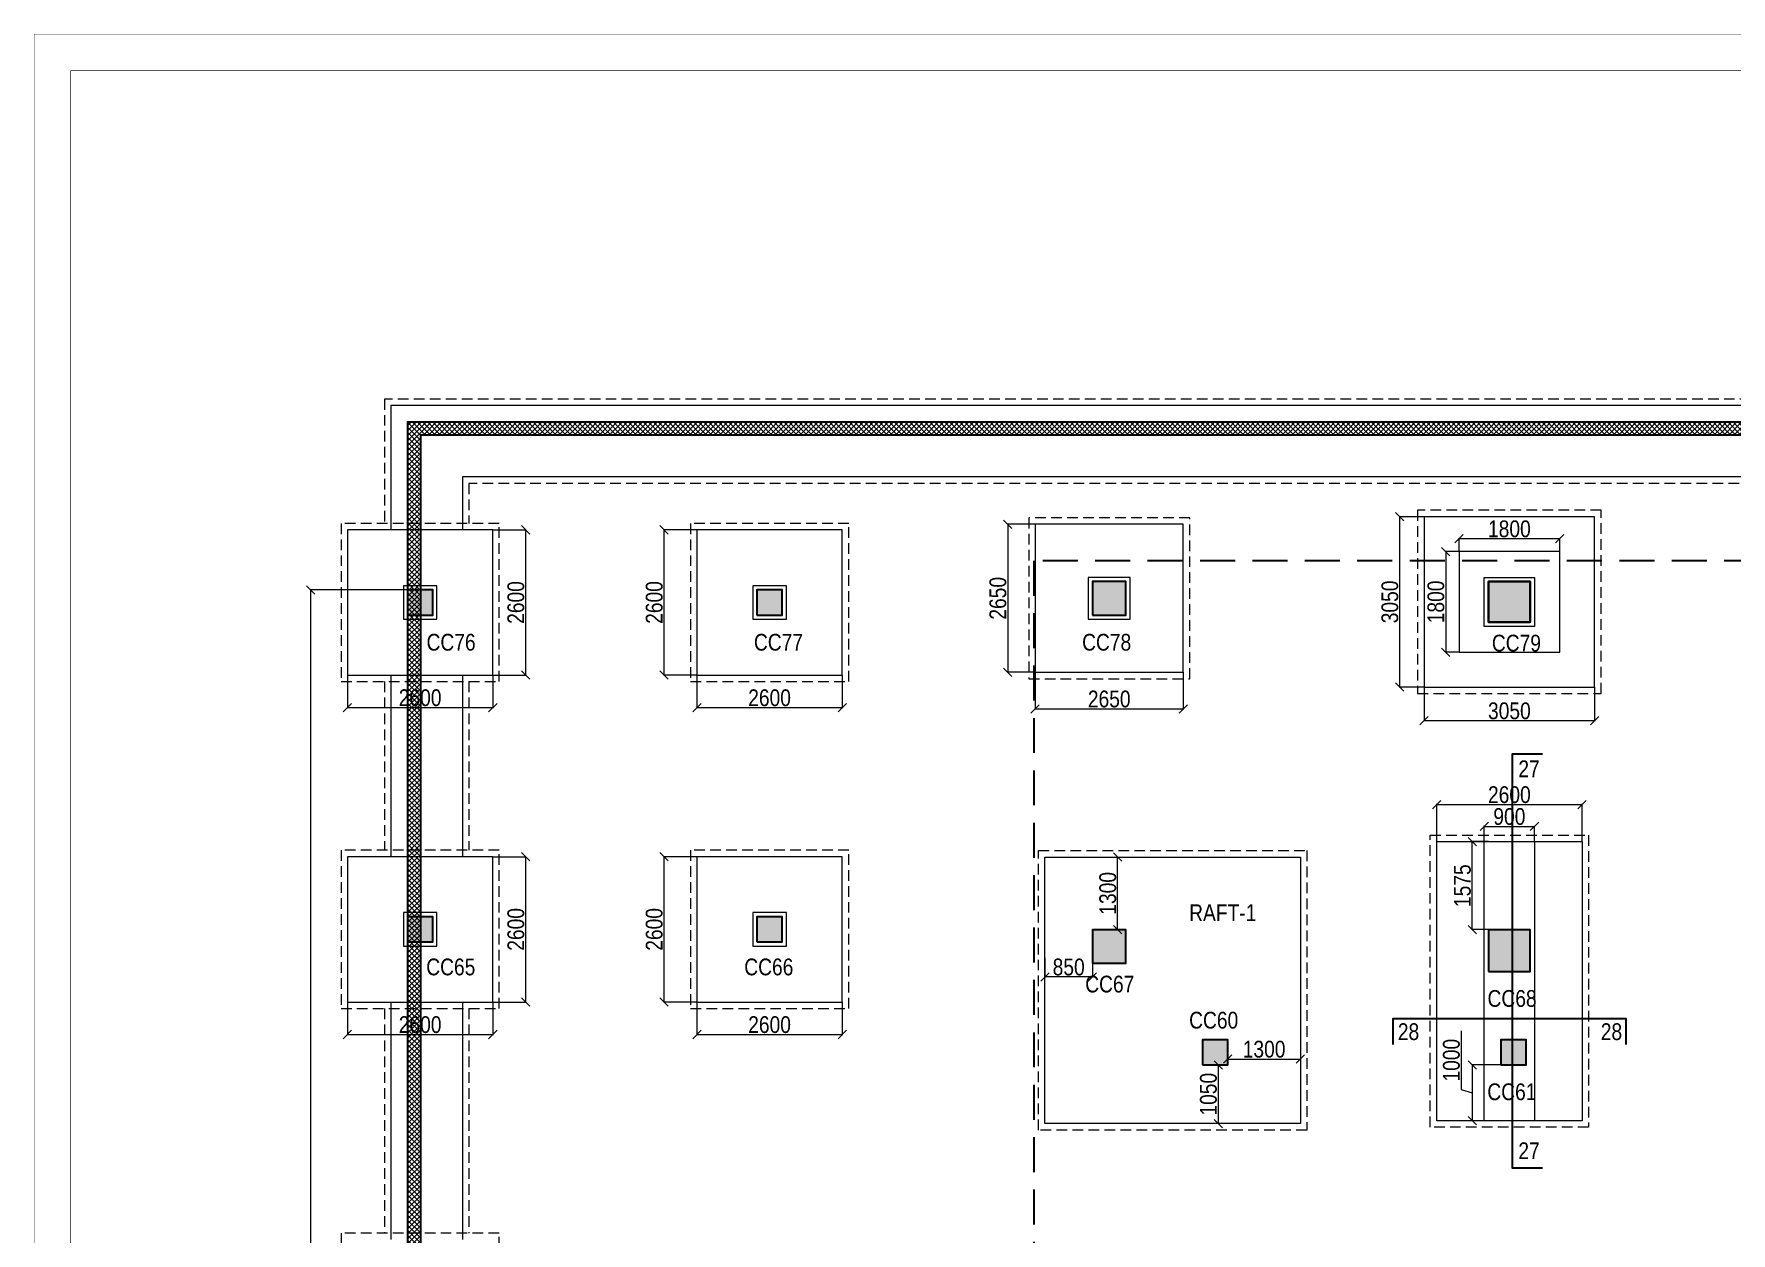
# Model space of a CAD drawing. Header units: millimetres. Extents: x 1112055 to 3390982, y -148532 to 766891.
# Drawn here: x 1978202 to 2008556, y 709328 to 730786 of the extents above; entities that cross this region are included whole.
import ezdxf

# ---------------------------------------------------------------- set-up
doc = ezdxf.new("R2010")
doc.units = ezdxf.units.MM
doc.header["$PDMODE"] = 35
doc.header["$PDSIZE"] = -25
doc.linetypes.add('DASHED2', pattern=[0.375, 0.25, -0.125])
doc.linetypes.add('Hidden', pattern=[9.525, 6.35, -3.175])
for name, color, linetype, lineweight in [('B COL. NO.', 3, 'Continuous', 20), ('B FINAL COLUMN', 1, 'Continuous', 30), ('B FOOTING', 49, 'Continuous', 20), ('B FOOTING DIM', 234, 'Continuous', 9), ('B HATCH', 250, 'Continuous', 0), ('B P.C.C', 251, 'Continuous', 0), ('B TITLE BLOCK', 250, 'Continuous', 0)]:
    doc.layers.add(name, color=color, linetype=linetype, lineweight=lineweight)
doc.layers.add('B Pedestal', color=7, linetype='Continuous', lineweight=9, true_color=0x5c8948)
doc.layers.add('B-COL HT', color=7, linetype='Continuous', lineweight=0, true_color=0x4e4f45)
doc.styles.add('SWINC', font='swissc.ttf')
doc.dimstyles.new('BHOOMI', dxfattribs={"dimtxt": 230, "dimasz": 150, "dimexe": 10, "dimexo": 0, "dimgap": 25, "dimtad": 1, "dimdec": 0, "dimzin": 0, "dimdsep": 46, "dimtxsty": 'SWINC', "dimblk": 'OBLIQUE', "dimcen": 0.09, "dimclrd": 250, "dimclre": 250, "dimclrt": 256, "dimaunit": 1, "dimadec": 3, "dimazin": 0, "dimtfac": 1, "dimtdec": 0, "dimtofl": 0, "dimtmove": 1, "dimatfit": 3, "dimfxl": 100, "dimtolj": 1, "dimtzin": 0, "dimlwd": 9, "dimlwe": 5, "dimarcsym": 0})

# ---------------------------------------------------------------- blocks, each defined once
blk = doc.blocks.new('_Oblique')
at = {"color": 0, "linetype": 'ByBlock', "lineweight": -2}
blk.add_line((-0.5, -0.5), (0.5, 0.5), dxfattribs=at)
blk = doc.blocks.new('*D3005')
at = {"layer": 'B FOOTING DIM', "color": 250, "lineweight": 5, "ltscale": 0.5, "transparency": 16777216}
for p, q in [((1996109, 722012), (1995609, 722012)), ((1995619, 722012), (1995619, 719362)), ((1996109, 719362), (1995609, 719362))]:
    blk.add_line(p, q, dxfattribs=at)
at = {"layer": 'Defpoints', "color": 0, "transparency": 16777216}
for p in [(1996109, 722012), (1995619, 719362), (1996109, 719362)]:
    blk.add_point(p, dxfattribs=at)
at = {"layer": 'B FOOTING DIM', "color": 250, "lineweight": 5, "transparency": 16777216, "xscale": 150, "yscale": 150, "zscale": 150}
for p, rotation in [((1995619, 722012), 90), ((1995619, 719362), 270)]:
    blk.add_blockref('_Oblique', p, dxfattribs=dict(at, rotation=rotation))
at = {"layer": 'B FOOTING DIM', "transparency": 16777216, "insert": (1995444, 720687), "char_height": 300, "attachment_point": 5, "rotation": 90, "style": 'SWINC'}
blk.add_mtext('\\A1;2650', dxfattribs=at)
blk = doc.blocks.new('*D3006')
at = {"layer": 'B FOOTING DIM', "color": 250, "lineweight": 5, "ltscale": 0.5, "transparency": 16777216}
for p, q in [((1996109, 719362), (1996109, 718698)), ((1998759, 719362), (1998759, 718698)), ((1996109, 718708), (1998759, 718708))]:
    blk.add_line(p, q, dxfattribs=at)
at = {"layer": 'Defpoints', "color": 0, "transparency": 16777216}
for p in [(1996109, 719362), (1998759, 719362), (1998759, 718708)]:
    blk.add_point(p, dxfattribs=at)
at = {"layer": 'B FOOTING DIM', "color": 250, "lineweight": 5, "transparency": 16777216, "xscale": 150, "yscale": 150, "zscale": 150, "rotation": 180}
blk.add_blockref('_Oblique', (1996109, 718708), dxfattribs=at)
at = {"layer": 'B FOOTING DIM', "color": 250, "lineweight": 5, "transparency": 16777216, "xscale": 150, "yscale": 150, "zscale": 150}
blk.add_blockref('_Oblique', (1998759, 718708), dxfattribs=at)
at = {"layer": 'B FOOTING DIM', "transparency": 16777216, "insert": (1997434, 718883), "char_height": 300, "attachment_point": 5, "style": 'SWINC'}
blk.add_mtext('\\A1;2650', dxfattribs=at)
blk = doc.blocks.new('*D3037')
at = {"layer": 'B FOOTING DIM', "color": 250, "lineweight": 5, "ltscale": 0.5, "transparency": 16777216}
for p, q in [((2003066, 722147), (2002620, 722147)), ((2002630, 719097), (2002630, 722147)), ((2003066, 719097), (2002620, 719097))]:
    blk.add_line(p, q, dxfattribs=at)
at = {"layer": 'Defpoints', "color": 0, "transparency": 16777216}
for p in [(2002630, 722147), (2003066, 722147), (2003066, 719097)]:
    blk.add_point(p, dxfattribs=at)
at = {"layer": 'B FOOTING DIM', "color": 250, "lineweight": 5, "transparency": 16777216, "xscale": 150, "yscale": 150, "zscale": 150}
for p, rotation in [((2002630, 722147), 90), ((2002630, 719097), 270)]:
    blk.add_blockref('_Oblique', p, dxfattribs=dict(at, rotation=rotation))
at = {"layer": 'B FOOTING DIM', "transparency": 16777216, "insert": (2002455, 720622), "char_height": 300, "attachment_point": 5, "rotation": 90, "style": 'SWINC'}
blk.add_mtext('\\A1;3050', dxfattribs=at)
blk = doc.blocks.new('*D3038')
at = {"layer": 'B FOOTING DIM', "color": 250, "lineweight": 5, "ltscale": 0.5, "transparency": 16777216}
for p, q in [((2003066, 719097), (2003066, 718486)), ((2006116, 719097), (2006116, 718486)), ((2006116, 718496), (2003066, 718496))]:
    blk.add_line(p, q, dxfattribs=at)
at = {"layer": 'Defpoints', "color": 0, "transparency": 16777216}
for p in [(2003066, 719097), (2006116, 719097), (2003066, 718496)]:
    blk.add_point(p, dxfattribs=at)
at = {"layer": 'B FOOTING DIM', "color": 250, "lineweight": 5, "transparency": 16777216, "xscale": 150, "yscale": 150, "zscale": 150, "rotation": 180}
blk.add_blockref('_Oblique', (2003066, 718496), dxfattribs=at)
at = {"layer": 'B FOOTING DIM', "color": 250, "lineweight": 5, "transparency": 16777216, "xscale": 150, "yscale": 150, "zscale": 150}
blk.add_blockref('_Oblique', (2006116, 718496), dxfattribs=at)
at = {"layer": 'B FOOTING DIM', "transparency": 16777216, "insert": (2004591, 718671), "char_height": 300, "attachment_point": 5, "style": 'SWINC'}
blk.add_mtext('\\A1;3050', dxfattribs=at)
blk = doc.blocks.new('*D3039')
at = {"layer": 'B FOOTING DIM', "color": 250, "lineweight": 5, "ltscale": 0.5, "transparency": 16777216}
for p, q in [((2003691, 721522), (2003691, 721763)), ((2005491, 721753), (2003691, 721753)), ((2005491, 721522), (2005491, 721763))]:
    blk.add_line(p, q, dxfattribs=at)
at = {"layer": 'Defpoints', "color": 0, "transparency": 16777216}
for p in [(2003691, 721753), (2003691, 721522), (2005491, 721522)]:
    blk.add_point(p, dxfattribs=at)
at = {"layer": 'B FOOTING DIM', "color": 250, "lineweight": 5, "transparency": 16777216, "xscale": 150, "yscale": 150, "zscale": 150, "rotation": 180}
blk.add_blockref('_Oblique', (2003691, 721753), dxfattribs=at)
at = {"layer": 'B FOOTING DIM', "color": 250, "lineweight": 5, "transparency": 16777216, "xscale": 150, "yscale": 150, "zscale": 150}
blk.add_blockref('_Oblique', (2005491, 721753), dxfattribs=at)
at = {"layer": 'B FOOTING DIM', "transparency": 16777216, "insert": (2004591, 721928), "char_height": 300, "attachment_point": 5, "style": 'SWINC'}
blk.add_mtext('\\A1;1800', dxfattribs=at)
blk = doc.blocks.new('*D3040')
at = {"layer": 'B FOOTING DIM', "color": 250, "lineweight": 5, "ltscale": 0.5, "transparency": 16777216}
for p, q in [((2003691, 721522), (2003443, 721522)), ((2003453, 721522), (2003453, 719722)), ((2003691, 719722), (2003443, 719722))]:
    blk.add_line(p, q, dxfattribs=at)
at = {"layer": 'Defpoints', "color": 0, "transparency": 16777216}
for p in [(2003691, 721522), (2003453, 719722), (2003691, 719722)]:
    blk.add_point(p, dxfattribs=at)
at = {"layer": 'B FOOTING DIM', "color": 250, "lineweight": 5, "transparency": 16777216, "xscale": 150, "yscale": 150, "zscale": 150}
for p, rotation in [((2003453, 721522), 90), ((2003453, 719722), 270)]:
    blk.add_blockref('_Oblique', p, dxfattribs=dict(at, rotation=rotation))
at = {"layer": 'B FOOTING DIM', "transparency": 16777216, "insert": (2003278, 720622), "char_height": 300, "attachment_point": 5, "rotation": 90, "style": 'SWINC'}
blk.add_mtext('\\A1;1800', dxfattribs=at)
blk = doc.blocks.new('*D3065')
at = {"layer": 'B FOOTING DIM', "color": 250, "lineweight": 5, "ltscale": 0.5, "transparency": 16777216}
for p, q in [((2004216, 716332), (2003917, 716332)), ((2003927, 714757), (2003927, 716332)), ((2004216, 714757), (2003917, 714757))]:
    blk.add_line(p, q, dxfattribs=at)
at = {"layer": 'Defpoints', "color": 0, "transparency": 16777216}
for p in [(2003927, 716332), (2004216, 716332), (2004216, 714757)]:
    blk.add_point(p, dxfattribs=at)
at = {"layer": 'B FOOTING DIM', "color": 250, "lineweight": 5, "transparency": 16777216, "xscale": 150, "yscale": 150, "zscale": 150}
for p, rotation in [((2003927, 716332), 90), ((2003927, 714757), 270)]:
    blk.add_blockref('_Oblique', p, dxfattribs=dict(at, rotation=rotation))
at = {"layer": 'B FOOTING DIM', "transparency": 16777216, "insert": (2003752, 715544), "char_height": 300, "attachment_point": 5, "rotation": 90, "style": 'SWINC'}
blk.add_mtext('\\A1;1575', dxfattribs=at)
blk = doc.blocks.new('*D3066')
at = {"layer": 'B FOOTING DIM', "color": 250, "lineweight": 5, "ltscale": 0.5, "transparency": 16777216}
for p, q in [((2003730, 712946), (2003730, 711896)), ((2004441, 712337), (2003917, 712337)), ((2003927, 712337), (2003927, 711337)), ((2003730, 711896), (2003927, 711837)), ((2004441, 711337), (2003917, 711337))]:
    blk.add_line(p, q, dxfattribs=at)
at = {"layer": 'Defpoints', "color": 0, "transparency": 16777216}
for p in [(2004441, 712337), (2003927, 711337), (2004441, 711337)]:
    blk.add_point(p, dxfattribs=at)
at = {"layer": 'B FOOTING DIM', "color": 250, "lineweight": 5, "transparency": 16777216, "xscale": 150, "yscale": 150, "zscale": 150}
for p, rotation in [((2003927, 712337), 90), ((2003927, 711337), 270)]:
    blk.add_blockref('_Oblique', p, dxfattribs=dict(at, rotation=rotation))
at = {"layer": 'B FOOTING DIM', "transparency": 16777216, "insert": (2003555, 712421), "char_height": 300, "attachment_point": 5, "rotation": 90, "style": 'SWINC'}
blk.add_mtext('\\A1;1000', dxfattribs=at)
blk = doc.blocks.new('*D3067')
at = {"layer": 'B FOOTING DIM', "color": 250, "lineweight": 5, "ltscale": 0.5, "transparency": 16777216}
for p, q in [((2004141, 716332), (2004141, 716615)), ((2004141, 716605), (2005041, 716605)), ((2005041, 716332), (2005041, 716615))]:
    blk.add_line(p, q, dxfattribs=at)
at = {"layer": 'Defpoints', "color": 0, "transparency": 16777216}
for p in [(2005041, 716605), (2004141, 716332), (2005041, 716332)]:
    blk.add_point(p, dxfattribs=at)
at = {"layer": 'B FOOTING DIM', "color": 250, "lineweight": 5, "transparency": 16777216, "xscale": 150, "yscale": 150, "zscale": 150, "rotation": 180}
blk.add_blockref('_Oblique', (2004141, 716605), dxfattribs=at)
at = {"layer": 'B FOOTING DIM', "color": 250, "lineweight": 5, "transparency": 16777216, "xscale": 150, "yscale": 150, "zscale": 150}
blk.add_blockref('_Oblique', (2005041, 716605), dxfattribs=at)
at = {"layer": 'B FOOTING DIM', "transparency": 16777216, "insert": (2004591, 716780), "char_height": 300, "attachment_point": 5, "style": 'SWINC'}
blk.add_mtext('\\A1;900', dxfattribs=at)
blk = doc.blocks.new('*D3068')
at = {"layer": 'B FOOTING DIM', "color": 250, "lineweight": 5, "ltscale": 0.5, "transparency": 16777216}
for p, q in [((2003291, 716332), (2003291, 717006)), ((2003291, 716996), (2005891, 716996)), ((2005891, 716332), (2005891, 717006))]:
    blk.add_line(p, q, dxfattribs=at)
at = {"layer": 'Defpoints', "color": 0, "transparency": 16777216}
for p in [(2005891, 716996), (2003291, 716332), (2005891, 716332)]:
    blk.add_point(p, dxfattribs=at)
at = {"layer": 'B FOOTING DIM', "color": 250, "lineweight": 5, "transparency": 16777216, "xscale": 150, "yscale": 150, "zscale": 150, "rotation": 180}
blk.add_blockref('_Oblique', (2003291, 716996), dxfattribs=at)
at = {"layer": 'B FOOTING DIM', "color": 250, "lineweight": 5, "transparency": 16777216, "xscale": 150, "yscale": 150, "zscale": 150}
blk.add_blockref('_Oblique', (2005891, 716996), dxfattribs=at)
at = {"layer": 'B FOOTING DIM', "transparency": 16777216, "insert": (2004591, 717171), "char_height": 300, "attachment_point": 5, "style": 'SWINC'}
blk.add_mtext('\\A1;2600', dxfattribs=at)
blk = doc.blocks.new('*D2553')
at = {"layer": 'B FOOTING DIM', "color": 250, "lineweight": 5, "ltscale": 0.5, "transparency": 16777216}
for p, q in [((1999554, 712582), (1999554, 712432)), ((1999554, 712442), (2000854, 712442)), ((2000854, 712565), (2000854, 712432))]:
    blk.add_line(p, q, dxfattribs=at)
at = {"layer": 'Defpoints', "color": 0, "transparency": 16777216}
for p in [(1999554, 712582), (2000854, 712565), (2000854, 712442)]:
    blk.add_point(p, dxfattribs=at)
at = {"layer": 'B FOOTING DIM', "color": 250, "lineweight": 5, "transparency": 16777216, "xscale": 150, "yscale": 150, "zscale": 150, "rotation": 180}
blk.add_blockref('_Oblique', (1999554, 712442), dxfattribs=at)
at = {"layer": 'B FOOTING DIM', "color": 250, "lineweight": 5, "transparency": 16777216, "xscale": 150, "yscale": 150, "zscale": 150}
blk.add_blockref('_Oblique', (2000854, 712442), dxfattribs=at)
at = {"layer": 'B FOOTING DIM', "transparency": 16777216, "insert": (2000204, 712617), "char_height": 300, "attachment_point": 5, "style": 'SWINC'}
blk.add_mtext('\\A1;1300', dxfattribs=at)
blk = doc.blocks.new('*D2554')
at = {"layer": 'B FOOTING DIM', "color": 250, "lineweight": 5, "ltscale": 0.5, "transparency": 16777216}
for p, q in [((1996284, 714251), (1996284, 713902)), ((1997134, 714257), (1997134, 713902)), ((1997134, 713912), (1996284, 713912))]:
    blk.add_line(p, q, dxfattribs=at)
at = {"layer": 'Defpoints', "color": 0, "transparency": 16777216}
for p in [(1996284, 714251), (1997134, 714257), (1996284, 713912)]:
    blk.add_point(p, dxfattribs=at)
at = {"layer": 'B FOOTING DIM', "color": 250, "lineweight": 5, "transparency": 16777216, "xscale": 150, "yscale": 150, "zscale": 150, "rotation": 180}
blk.add_blockref('_Oblique', (1996284, 713912), dxfattribs=at)
at = {"layer": 'B FOOTING DIM', "color": 250, "lineweight": 5, "transparency": 16777216, "xscale": 150, "yscale": 150, "zscale": 150}
blk.add_blockref('_Oblique', (1997134, 713912), dxfattribs=at)
at = {"layer": 'B FOOTING DIM', "transparency": 16777216, "insert": (1996709, 714087), "char_height": 300, "attachment_point": 5, "style": 'SWINC'}
blk.add_mtext('\\A1;850', dxfattribs=at)
blk = doc.blocks.new('*D2555')
at = {"layer": 'B FOOTING DIM', "color": 250, "lineweight": 5, "ltscale": 0.5, "transparency": 16777216}
for p, q in [((1999554, 712337), (1999374, 712337)), ((1999384, 712337), (1999384, 711287)), ((1999554, 711287), (1999374, 711287))]:
    blk.add_line(p, q, dxfattribs=at)
at = {"layer": 'Defpoints', "color": 0, "transparency": 16777216}
for p in [(1999554, 712337), (1999384, 711287), (1999554, 711287)]:
    blk.add_point(p, dxfattribs=at)
at = {"layer": 'B FOOTING DIM', "color": 250, "lineweight": 5, "transparency": 16777216, "xscale": 150, "yscale": 150, "zscale": 150}
for p, rotation in [((1999384, 712337), 90), ((1999384, 711287), 270)]:
    blk.add_blockref('_Oblique', p, dxfattribs=dict(at, rotation=rotation))
at = {"layer": 'B FOOTING DIM', "transparency": 16777216, "insert": (1999209, 711812), "char_height": 300, "attachment_point": 5, "rotation": 90, "style": 'SWINC'}
blk.add_mtext('\\A1;1050', dxfattribs=at)
blk = doc.blocks.new('*D2556')
at = {"layer": 'B FOOTING DIM', "color": 250, "lineweight": 5, "ltscale": 0.5, "transparency": 16777216}
for p, q in [((1997434, 716057), (1997594, 716057)), ((1997584, 714757), (1997584, 716057)), ((1997434, 714757), (1997594, 714757))]:
    blk.add_line(p, q, dxfattribs=at)
at = {"layer": 'Defpoints', "color": 0, "transparency": 16777216}
for p in [(1997434, 716057), (1997584, 716057), (1997434, 714757)]:
    blk.add_point(p, dxfattribs=at)
at = {"layer": 'B FOOTING DIM', "color": 250, "lineweight": 5, "transparency": 16777216, "xscale": 150, "yscale": 150, "zscale": 150}
for p, rotation in [((1997584, 716057), 90), ((1997584, 714757), 270)]:
    blk.add_blockref('_Oblique', p, dxfattribs=dict(at, rotation=rotation))
at = {"layer": 'B FOOTING DIM', "transparency": 16777216, "insert": (1997409, 715407), "char_height": 300, "attachment_point": 5, "rotation": 90, "style": 'SWINC'}
blk.add_mtext('\\A1;1300', dxfattribs=at)
blk = doc.blocks.new('*D2596')
at = {"layer": 'B FOOTING DIM', "color": 250, "lineweight": 5, "ltscale": 0.5, "transparency": 16777216}
for p, q in [((1983809, 713462), (1983809, 712871)), ((1986409, 713462), (1986409, 712871)), ((1983809, 712881), (1986409, 712881))]:
    blk.add_line(p, q, dxfattribs=at)
at = {"layer": 'Defpoints', "color": 0, "transparency": 16777216}
for p in [(1983809, 713462), (1986409, 713462), (1986409, 712881)]:
    blk.add_point(p, dxfattribs=at)
at = {"layer": 'B FOOTING DIM', "color": 250, "lineweight": 5, "transparency": 16777216, "xscale": 150, "yscale": 150, "zscale": 150, "rotation": 180}
blk.add_blockref('_Oblique', (1983809, 712881), dxfattribs=at)
at = {"layer": 'B FOOTING DIM', "color": 250, "lineweight": 5, "transparency": 16777216, "xscale": 150, "yscale": 150, "zscale": 150}
blk.add_blockref('_Oblique', (1986409, 712881), dxfattribs=at)
at = {"layer": 'B FOOTING DIM', "transparency": 16777216, "insert": (1985109, 713056), "char_height": 300, "attachment_point": 5, "style": 'SWINC'}
blk.add_mtext('\\A1;2600', dxfattribs=at)
blk = doc.blocks.new('*D2597')
at = {"layer": 'B FOOTING DIM', "color": 250, "lineweight": 5, "ltscale": 0.5, "transparency": 16777216}
for p, q in [((1986409, 716062), (1987007, 716062)), ((1986997, 713462), (1986997, 716062)), ((1986409, 713462), (1987007, 713462))]:
    blk.add_line(p, q, dxfattribs=at)
at = {"layer": 'Defpoints', "color": 0, "transparency": 16777216}
for p in [(1986409, 716062), (1986997, 716062), (1986409, 713462)]:
    blk.add_point(p, dxfattribs=at)
at = {"layer": 'B FOOTING DIM', "color": 250, "lineweight": 5, "transparency": 16777216, "xscale": 150, "yscale": 150, "zscale": 150}
for p, rotation in [((1986997, 716062), 90), ((1986997, 713462), 270)]:
    blk.add_blockref('_Oblique', p, dxfattribs=dict(at, rotation=rotation))
at = {"layer": 'B FOOTING DIM', "transparency": 16777216, "insert": (1986822, 714762), "char_height": 300, "attachment_point": 5, "rotation": 90, "style": 'SWINC'}
blk.add_mtext('\\A1;2600', dxfattribs=at)
blk = doc.blocks.new('*D2598')
at = {"layer": 'B FOOTING DIM', "color": 250, "lineweight": 5, "ltscale": 0.5, "transparency": 16777216}
for p, q in [((1990059, 713462), (1990059, 712871)), ((1992659, 713462), (1992659, 712871)), ((1990059, 712881), (1992659, 712881))]:
    blk.add_line(p, q, dxfattribs=at)
at = {"layer": 'Defpoints', "color": 0, "transparency": 16777216}
for p in [(1990059, 713462), (1992659, 713462), (1992659, 712881)]:
    blk.add_point(p, dxfattribs=at)
at = {"layer": 'B FOOTING DIM', "color": 250, "lineweight": 5, "transparency": 16777216, "xscale": 150, "yscale": 150, "zscale": 150, "rotation": 180}
blk.add_blockref('_Oblique', (1990059, 712881), dxfattribs=at)
at = {"layer": 'B FOOTING DIM', "color": 250, "lineweight": 5, "transparency": 16777216, "xscale": 150, "yscale": 150, "zscale": 150}
blk.add_blockref('_Oblique', (1992659, 712881), dxfattribs=at)
at = {"layer": 'B FOOTING DIM', "transparency": 16777216, "insert": (1991359, 713056), "char_height": 300, "attachment_point": 5, "style": 'SWINC'}
blk.add_mtext('\\A1;2600', dxfattribs=at)
blk = doc.blocks.new('*D2599')
at = {"layer": 'B FOOTING DIM', "color": 250, "lineweight": 5, "ltscale": 0.5, "transparency": 16777216}
for p, q in [((1990059, 716062), (1989462, 716062)), ((1989472, 713462), (1989472, 716062)), ((1990059, 713462), (1989462, 713462))]:
    blk.add_line(p, q, dxfattribs=at)
at = {"layer": 'Defpoints', "color": 0, "transparency": 16777216}
for p in [(1989472, 716062), (1990059, 716062), (1990059, 713462)]:
    blk.add_point(p, dxfattribs=at)
at = {"layer": 'B FOOTING DIM', "color": 250, "lineweight": 5, "transparency": 16777216, "xscale": 150, "yscale": 150, "zscale": 150}
for p, rotation in [((1989472, 716062), 90), ((1989472, 713462), 270)]:
    blk.add_blockref('_Oblique', p, dxfattribs=dict(at, rotation=rotation))
at = {"layer": 'B FOOTING DIM', "transparency": 16777216, "insert": (1989297, 714762), "char_height": 300, "attachment_point": 5, "rotation": 90, "style": 'SWINC'}
blk.add_mtext('\\A1;2600', dxfattribs=at)
blk = doc.blocks.new('*D2600')
at = {"layer": 'B FOOTING DIM', "color": 250, "lineweight": 5, "ltscale": 0.5, "transparency": 16777216}
for p, q in [((1983809, 719312), (1983809, 718721)), ((1986409, 719312), (1986409, 718721)), ((1983809, 718731), (1986409, 718731))]:
    blk.add_line(p, q, dxfattribs=at)
at = {"layer": 'Defpoints', "color": 0, "transparency": 16777216}
for p in [(1983809, 719312), (1986409, 719312), (1986409, 718731)]:
    blk.add_point(p, dxfattribs=at)
at = {"layer": 'B FOOTING DIM', "color": 250, "lineweight": 5, "transparency": 16777216, "xscale": 150, "yscale": 150, "zscale": 150, "rotation": 180}
blk.add_blockref('_Oblique', (1983809, 718731), dxfattribs=at)
at = {"layer": 'B FOOTING DIM', "color": 250, "lineweight": 5, "transparency": 16777216, "xscale": 150, "yscale": 150, "zscale": 150}
blk.add_blockref('_Oblique', (1986409, 718731), dxfattribs=at)
at = {"layer": 'B FOOTING DIM', "transparency": 16777216, "insert": (1985109, 718906), "char_height": 300, "attachment_point": 5, "style": 'SWINC'}
blk.add_mtext('\\A1;2600', dxfattribs=at)
blk = doc.blocks.new('*D2601')
at = {"layer": 'B FOOTING DIM', "color": 250, "lineweight": 5, "ltscale": 0.5, "transparency": 16777216}
for p, q in [((1986409, 721912), (1987007, 721912)), ((1986997, 719312), (1986997, 721912)), ((1986409, 719312), (1987007, 719312))]:
    blk.add_line(p, q, dxfattribs=at)
at = {"layer": 'Defpoints', "color": 0, "transparency": 16777216}
for p in [(1986409, 721912), (1986997, 721912), (1986409, 719312)]:
    blk.add_point(p, dxfattribs=at)
at = {"layer": 'B FOOTING DIM', "color": 250, "lineweight": 5, "transparency": 16777216, "xscale": 150, "yscale": 150, "zscale": 150}
for p, rotation in [((1986997, 721912), 90), ((1986997, 719312), 270)]:
    blk.add_blockref('_Oblique', p, dxfattribs=dict(at, rotation=rotation))
at = {"layer": 'B FOOTING DIM', "transparency": 16777216, "insert": (1986822, 720612), "char_height": 300, "attachment_point": 5, "rotation": 90, "style": 'SWINC'}
blk.add_mtext('\\A1;2600', dxfattribs=at)
blk = doc.blocks.new('*D2602')
at = {"layer": 'B FOOTING DIM', "color": 250, "lineweight": 5, "ltscale": 0.5, "transparency": 16777216}
for p, q in [((1990059, 719312), (1990059, 718720)), ((1992659, 719312), (1992659, 718720)), ((1990059, 718730), (1992659, 718730))]:
    blk.add_line(p, q, dxfattribs=at)
at = {"layer": 'Defpoints', "color": 0, "transparency": 16777216}
for p in [(1990059, 719312), (1992659, 719312), (1992659, 718730)]:
    blk.add_point(p, dxfattribs=at)
at = {"layer": 'B FOOTING DIM', "color": 250, "lineweight": 5, "transparency": 16777216, "xscale": 150, "yscale": 150, "zscale": 150, "rotation": 180}
blk.add_blockref('_Oblique', (1990059, 718730), dxfattribs=at)
at = {"layer": 'B FOOTING DIM', "color": 250, "lineweight": 5, "transparency": 16777216, "xscale": 150, "yscale": 150, "zscale": 150}
blk.add_blockref('_Oblique', (1992659, 718730), dxfattribs=at)
at = {"layer": 'B FOOTING DIM', "transparency": 16777216, "insert": (1991359, 718905), "char_height": 300, "attachment_point": 5, "style": 'SWINC'}
blk.add_mtext('\\A1;2600', dxfattribs=at)
blk = doc.blocks.new('*D2603')
at = {"layer": 'B FOOTING DIM', "color": 250, "lineweight": 5, "ltscale": 0.5, "transparency": 16777216}
for p, q in [((1990059, 721912), (1989462, 721912)), ((1989472, 719312), (1989472, 721912)), ((1990059, 719312), (1989462, 719312))]:
    blk.add_line(p, q, dxfattribs=at)
at = {"layer": 'Defpoints', "color": 0, "transparency": 16777216}
for p in [(1989472, 721912), (1990059, 721912), (1990059, 719312)]:
    blk.add_point(p, dxfattribs=at)
at = {"layer": 'B FOOTING DIM', "color": 250, "lineweight": 5, "transparency": 16777216, "xscale": 150, "yscale": 150, "zscale": 150}
for p, rotation in [((1989472, 721912), 90), ((1989472, 719312), 270)]:
    blk.add_blockref('_Oblique', p, dxfattribs=dict(at, rotation=rotation))
at = {"layer": 'B FOOTING DIM', "transparency": 16777216, "insert": (1989297, 720612), "char_height": 300, "attachment_point": 5, "rotation": 90, "style": 'SWINC'}
blk.add_mtext('\\A1;2600', dxfattribs=at)
blk = doc.blocks.new('*D2604')
at = {"layer": 'B FOOTING DIM', "color": 3, "lineweight": 5, "ltscale": 0.5, "transparency": 16777216}
for p, q in [((1984884, 720837), (1983141, 720837)), ((1983151, 720837), (1983151, 694993)), ((1984884, 694993), (1983141, 694993))]:
    blk.add_line(p, q, dxfattribs=at)
at = {"layer": 'Defpoints', "color": 0, "transparency": 16777216}
for p in [(1984884, 720837), (1983151, 694993), (1984884, 694993)]:
    blk.add_point(p, dxfattribs=at)
at = {"layer": 'B FOOTING DIM', "color": 3, "lineweight": 5, "transparency": 16777216, "xscale": 150, "yscale": 150, "zscale": 150}
for p, rotation in [((1983151, 720837), 90), ((1983151, 694993), 270)]:
    blk.add_blockref('_Oblique', p, dxfattribs=dict(at, rotation=rotation))
at = {"layer": 'B FOOTING DIM', "transparency": 16777216, "insert": (1982976, 707915), "char_height": 300, "attachment_point": 5, "rotation": 90, "style": 'SWINC'}
blk.add_mtext('\\A1;{\\C3;SECTION - PP}', dxfattribs=at)

msp = doc.modelspace()

# ---------------------------------------------------------------- hatches: boundary and pattern name
at = {"layer": 'B HATCH', "lineweight": 0}
h = msp.add_hatch(dxfattribs=at)
h.set_pattern_fill('ANSI37', color=250, scale=20, style=0)
h.set_pattern_definition([(45, (271573.584, 205286.05), (-44.9012806, 44.9012806), []), (135, (271573.584, 205286.05), (-44.9012806, -44.9012806), [])])
h.paths.add_polyline_path([(2048204.1, 723875.9), (2048204.1, 727418.8), (2041029.1, 727292.9), (2041029.1, 723876.1)], flags=16)
h.paths.add_polyline_path([(2022340.1, 724422.7), (2027289.1, 724422.7), (2027289.1, 727051.5), (2022340.1, 726964.7)], flags=16)
h.paths.add_polyline_path([(2029179.1, 727085), (2029629.1, 727092.9), (2029629.1, 723875.7), (2029179.1, 723875.7)], flags=16)
h.paths.add_polyline_path([(1985114.1, 723607.5), (1985114.1, 614861.9), (2035574.1, 614861.9), (2035574.1, 654741.9), (2048204.1, 654741.9), (2048204.1, 723645.9), (2029165.7, 723646.5), (2029165.7, 720986.9), (2028949.1, 720986.9), (2028949.1, 727080.9), (2027519.1, 727055.8), (2027519.1, 720986.9), (2027289.1, 720986.9), (2027289.1, 724192.7), (2017838.1, 724192.7), (2017838.1, 723607.5)], flags=16)
h.paths.add_polyline_path([(2040803.8, 727289), (2040803.8, 723876.1), (2033374.1, 723876.4), (2033374.1, 727158.6)], flags=16)
h.paths.add_polyline_path([(2029859.1, 723876.5), (2029859.1, 727096.9), (2033144.1, 727154.5), (2033144.1, 723876.4)], flags=16)
h.paths.add_polyline_path([(2017608.1, 723837.5), (1984884.1, 723837.5), (1984884.1, 614631.9), (2035804.1, 614631.9), (2035804.1, 654511.9), (2048434.1, 654511.9), (2048434.1, 727652.9), (2022110.1, 727190.9), (2022110.1, 724422.7), (2017608.1, 724422.7)])
at = {"layer": 'B-COL HT', "lineweight": 0}
h = msp.add_hatch(color=250, dxfattribs=at)
h.dxf.hatch_style = 1
h.paths.add_polyline_path([(1997134.1, 720386.9), (1997734.1, 720386.9), (1997734.1, 720986.9), (1997134.1, 720986.9)])
h = msp.add_hatch(color=250, dxfattribs=at)
h.dxf.hatch_style = 1
h.paths.add_polyline_path([(2004215.8, 720256.9), (2004965.8, 720256.9), (2004965.8, 720986.9), (2004215.8, 720986.9)])
h = msp.add_hatch(color=250, dxfattribs=at)
h.dxf.hatch_style = 1
h.paths.add_polyline_path([(1984884.1, 720387), (1985334.1, 720387), (1985334.1, 720837), (1984884.1, 720837)])
h = msp.add_hatch(color=250, dxfattribs=at)
h.dxf.hatch_style = 1
h.paths.add_polyline_path([(1991134.1, 720387), (1991584.1, 720387), (1991584.1, 720837), (1991134.1, 720837)])
h = msp.add_hatch(color=250, dxfattribs=at)
h.dxf.hatch_style = 1
h.paths.add_polyline_path([(1984884.1, 714537), (1985334.1, 714537), (1985334.1, 714987), (1984884.1, 714987)])
h = msp.add_hatch(color=250, dxfattribs=at)
h.dxf.hatch_style = 1
h.paths.add_polyline_path([(1991134.1, 714537), (1991584.1, 714537), (1991584.1, 714987), (1991134.1, 714987)])
h = msp.add_hatch(color=250, dxfattribs=at)
h.dxf.hatch_style = 1
h.paths.add_polyline_path([(1997134.1, 714156.9), (1997734.1, 714156.9), (1997734.1, 714756.9), (1997134.1, 714756.9)])
h = msp.add_hatch(color=250, dxfattribs=at)
h.dxf.hatch_style = 1
h.paths.add_polyline_path([(2004215.8, 714006.9), (2004965.8, 714006.9), (2004965.8, 714756.9), (2004215.8, 714756.9)])
h = msp.add_hatch(color=250, dxfattribs=at)
h.dxf.hatch_style = 1
h.paths.add_polyline_path([(1999104.1, 712336.9), (1999554.1, 712336.9), (1999554.1, 712786.9), (1999104.1, 712786.9)])
h = msp.add_hatch(color=250, dxfattribs=at)
h.dxf.hatch_style = 1
h.paths.add_polyline_path([(1999104.1, 712336.9), (1999554.1, 712336.9), (1999554.1, 712786.9), (1999104.1, 712786.9)])
h = msp.add_hatch(color=250, dxfattribs=at)
h.dxf.hatch_style = 1
h.paths.add_polyline_path([(2004440.8, 712336.9), (2004890.8, 712336.9), (2004890.8, 712786.9), (2004440.8, 712786.9)])

# ---------------------------------------------------------------- linework, layer by layer
at = {"color": 16, "linetype": 'DASHED2', "lineweight": 30, "ltscale": 2500}
msp.add_lwpolyline([(1996084.1, 679511.9), (2048434.1, 679511.9), (2048434.1, 721356.9), (1996084.1, 721356.9)], close=True, dxfattribs=at)
at = {"color": 6, "lineweight": 30}
for points in [[(2005183.5, 717900), (2004643.5, 717900), (2004643.5, 710495), (2005183.5, 710495)], [(2002513.5, 712700), (2002513.5, 713170), (2006674.6, 713170), (2006674.6, 712700)]]:
    msp.add_lwpolyline(points, dxfattribs=at)
at = {"layer": 'B FINAL COLUMN', "color": 16, "lineweight": 30}
msp.add_lwpolyline([(2017608.1, 723837.5), (1984884.1, 723837.5), (1984884.1, 614631.9), (2035804.1, 614631.9), (2035804.1, 654511.9), (2048434.1, 654511.9), (2048434.1, 727652.9), (2022110.1, 727190.9), (2022110.1, 724422.7), (2017608.1, 724422.7), (2017608.1, 723837.5)], dxfattribs=at)
msp.add_lwpolyline([(1985114.1, 614861.9), (2035574.1, 614861.9), (2035574.1, 654741.9), (2048204.1, 654741.9), (2048204.1, 723645.9), (2029165.7, 723646.5), (2029165.7, 720986.9), (2028949.1, 720986.9), (2028949.1, 727080.9), (2027519.1, 727055.8), (2027519.1, 720986.9), (2027289.1, 720986.9), (2027289.1, 724192.7), (2017838.1, 724192.7), (2017838.1, 723607.5), (1985114.1, 723607.5)], close=True, dxfattribs=at)
at = {"layer": 'B FINAL COLUMN'}
for points in [[(1997134.1, 720386.9), (1997734.1, 720386.9), (1997734.1, 720986.9), (1997134.1, 720986.9)], [(2004215.8, 720986.9), (2004965.8, 720986.9), (2004965.8, 720256.9), (2004215.8, 720256.9)], [(1997134.1, 714156.9), (1997734.1, 714156.9), (1997734.1, 714756.9), (1997134.1, 714756.9)], [(2004215.8, 714006.9), (2004965.8, 714006.9), (2004965.8, 714756.9), (2004215.8, 714756.9)]]:
    msp.add_lwpolyline(points, close=True, dxfattribs=at)
at = {"layer": 'B FINAL COLUMN', "color": 5}
msp.add_lwpolyline([(2004215.8, 720256.9), (2004965.8, 720256.9), (2004965.8, 720986.9), (2004215.8, 720986.9)], close=True, dxfattribs=at)
at = {"layer": 'B FINAL COLUMN', "color": 4}
for points in [[(1984884.1, 720387), (1985334.1, 720387), (1985334.1, 720837), (1984884.1, 720837)], [(1991134.1, 720387), (1991584.1, 720387), (1991584.1, 720837), (1991134.1, 720837)], [(1984884.1, 714537), (1985334.1, 714537), (1985334.1, 714987), (1984884.1, 714987)], [(1991134.1, 714537), (1991584.1, 714537), (1991584.1, 714987), (1991134.1, 714987)], [(1999104.1, 712336.9), (1999554.1, 712336.9), (1999554.1, 712786.9), (1999104.1, 712786.9)]]:
    msp.add_lwpolyline(points, close=True, dxfattribs=at)
at = {"layer": 'B FINAL COLUMN', "color": 1}
for points in [[(1999104.1, 712336.9), (1999554.1, 712336.9), (1999554.1, 712786.9), (1999104.1, 712786.9)], [(2004440.8, 712336.9), (2004890.8, 712336.9), (2004890.8, 712786.9), (2004440.8, 712786.9)]]:
    msp.add_lwpolyline(points, close=True, dxfattribs=at)
at = {"layer": 'B FOOTING'}
for points in [[(2048734.1, 722256.9), (2048734.1, 727958.2), (2021810.1, 727485.7), (2021810.1, 724722.7), (2017308.1, 724722.7), (2017308.1, 724137.5), (1984584.1, 724137.5), (1984584.1, 721912)], [(2026539.1, 722331.9), (2026539.1, 723442.7), (2018588.1, 723442.7), (2018588.1, 722857.5), (1985864.1, 722857.5), (1985864.1, 721912)], [(1984584.1, 719312), (1984584.1, 716062)], [(1985864.1, 719312), (1985864.1, 716062)], [(1984584.1, 713462), (1984584.1, 709213)], [(1985864.1, 713462), (1985864.1, 709213)]]:
    msp.add_lwpolyline(points, dxfattribs=at)
for points in [[(2003065.8, 719096.9), (2006115.8, 719096.9), (2006115.8, 722146.9), (2003065.8, 722146.9)], [(1983809.1, 719312), (1986409.1, 719312), (1986409.1, 721912), (1983809.1, 721912)], [(1990059.1, 719312), (1992659.1, 719312), (1992659.1, 721912), (1990059.1, 721912)], [(1996109.1, 719361.9), (1998759.1, 719361.9), (1998759.1, 722011.9), (1996109.1, 722011.9)], [(2003690.8, 719721.9), (2005490.8, 719721.9), (2005490.8, 721521.9), (2003690.8, 721521.9)], [(1983809.1, 713462), (1986409.1, 713462), (1986409.1, 716062), (1983809.1, 716062)], [(1990059.1, 713462), (1992659.1, 713462), (1992659.1, 716062), (1990059.1, 716062)], [(2003290.8, 716331.9), (2005890.8, 716331.9), (2005890.8, 711336.9), (2003290.8, 711336.9)], [(2000853.9, 711286.8), (1996283.9, 711286.8), (1996283.9, 716057.1), (2000853.9, 716057.1)]]:
    msp.add_lwpolyline(points, close=True, dxfattribs=at)
at = {"layer": 'B P.C.C', "color": 250, "linetype": 'Hidden', "lineweight": 0, "ltscale": 30}
for points in [[(2048849.1, 722371.9), (2048849.1, 728075.3), (2021695.1, 727598.7), (2021695.1, 724837.7), (2017193.1, 724837.7), (2017193.1, 724252.5), (1984469.1, 724252.5), (1984469.1, 722027)], [(2026424.1, 722446.9), (2026424.1, 723327.7), (2018703.1, 723327.7), (2018703.1, 722742.5), (1985979.1, 722742.5), (1985979.1, 722027)], [(1984469.1, 719197), (1984469.1, 716177)], [(1985979.1, 719197), (1985979.1, 716177)], [(1984469.1, 713347), (1984469.1, 709328)], [(1985979.1, 713347), (1985979.1, 709328)]]:
    msp.add_lwpolyline(points, dxfattribs=at)
for points in [[(2002950.8, 718981.9), (2006230.8, 718981.9), (2006230.8, 722261.9), (2002950.8, 722261.9)], [(1983694.1, 719197), (1986524.1, 719197), (1986524.1, 722027), (1983694.1, 722027)], [(1989944.1, 719197), (1992774.1, 719197), (1992774.1, 722027), (1989944.1, 722027)], [(1995994.1, 719246.9), (1998874.1, 719246.9), (1998874.1, 722126.9), (1995994.1, 722126.9)], [(2003175.8, 716446.9), (2006005.8, 716446.9), (2006005.8, 711221.9), (2003175.8, 711221.9)], [(1983694.1, 713347), (1986524.1, 713347), (1986524.1, 716177), (1983694.1, 716177)], [(1989944.1, 713347), (1992774.1, 713347), (1992774.1, 716177), (1989944.1, 716177)], [(2000968.9, 711171.8), (1996168.9, 711171.8), (1996168.9, 716172.1), (2000968.9, 716172.1)], [(1983694.2, 706498), (1986524.2, 706498), (1986524.2, 709328), (1983694.2, 709328)]]:
    msp.add_lwpolyline(points, close=True, dxfattribs=at)
at = {"layer": 'B Pedestal', "color": 87, "lineweight": 9}
for points in [[(1997059.1, 720311.9), (1997809.1, 720311.9), (1997809.1, 721061.9), (1997059.1, 721061.9)], [(2004140.8, 721061.9), (2005040.8, 721061.9), (2005040.8, 720181.9), (2004140.8, 720181.9)], [(1984809.1, 720312), (1985409.1, 720312), (1985409.1, 720912), (1984809.1, 720912)], [(1991059.1, 720312), (1991659.1, 720312), (1991659.1, 720912), (1991059.1, 720912)], [(2004140.8, 716331.9), (2005040.8, 716331.9), (2005040.8, 711336.9), (2004140.8, 711336.9)], [(1984809.1, 714462), (1985409.1, 714462), (1985409.1, 715062), (1984809.1, 715062)], [(1991059.1, 714462), (1991659.1, 714462), (1991659.1, 715062), (1991059.1, 715062)]]:
    msp.add_lwpolyline(points, close=True, dxfattribs=at)
at = {"layer": 'B TITLE BLOCK', "color": 1, "const_width": 8.39}
msp.add_lwpolyline([(1978206, 730781.9), (2075754.3, 730781.9), (2075754.3, 563109), (1978206, 563109)], close=True, dxfattribs=at)
at = {"layer": 'B TITLE BLOCK', "color": 250, "lineweight": 0, "const_width": 8.39}
msp.add_lwpolyline([(1978858.7, 730129.2), (2075101.6, 730129.2), (2075101.6, 563761.7), (1978858.7, 563761.7)], close=True, dxfattribs=at)

# ---------------------------------------------------------------- texts
at = {"color": 6, "lineweight": 30, "style": 'SWINC'}
for s, p in [('27', (2004751.9, 717485.4)), ('RAFT-1', (1998863.5, 714910)), ('28', (2002595.9, 712782.1)), ('28', (2006225.9, 712782.1)), ('27', (2004751.9, 710650.4))]:
    msp.add_text(s, height=300, dxfattribs=at).set_placement(p)
at = {"layer": 'B COL. NO.', "style": 'SWINC'}
for s, p in [('CC76', (1985223.6, 719750.6)), ('CC77', (1991079.5, 719750.6)), ('CC78', (1996949.3, 719750.5)), ('CC79', (2004278, 719734.9)), ('CC65', (1985218.6, 713939.9)), ('CC66', (1990906.7, 713939.9)), ('CC67', (1997004.9, 713633.3)), ('CC68', (2004200.2, 713375.9)), ('CC60', (1998863.6, 712987.3)), ('CC61', (2004196.9, 711705.9))]:
    msp.add_text(s, height=300, dxfattribs=at).set_placement(p)

# ---------------------------------------------------------------- dimensions: what is measured, and where the dimension line sits
at = {"layer": 'B FOOTING DIM', "color": 250, "ltscale": 0.5}
for base, p1, p2, angle, picture, middle in [((2002630.3, 722146.9), (2003065.8, 719096.9), (2003065.8, 722146.9), 90, '*D3037', (2002455.3, 720621.9)), ((1986996.6, 721912), (1986409.1, 719312), (1986409.1, 721912), 90, '*D2601', (1986821.6, 720612)), ((1989471.6, 721912), (1990059.1, 719312), (1990059.1, 721912), 90, '*D2603', (1989296.6, 720612)), ((1995619.3, 719361.9), (1996109.1, 722011.9), (1996109.1, 719361.9), 90, '*D3005', (1995444.3, 720686.9)), ((2003453.4, 719721.9), (2003690.8, 721521.9), (2003690.8, 719721.9), 90, '*D3040', (2003278.4, 720621.9)), ((2003927.1, 716331.9), (2004215.8, 714756.9), (2004215.8, 716331.9), 90, '*D3065', (2003752.1, 715544.4)), ((1986996.6, 716062), (1986409.1, 713462), (1986409.1, 716062), 90, '*D2597', (1986821.6, 714762)), ((1989471.6, 716062), (1990059.1, 713462), (1990059.1, 716062), 90, '*D2599', (1989296.6, 714762)), ((1997583.5, 716057.1), (1997434.1, 714756.9), (1997434.1, 716057.1), 270, '*D2556', (1997408.5, 715407)), ((1996283.9, 713911.8), (1997134.1, 714256.9), (1996283.9, 714251), 180, '*D2554', (1996709, 714086.8)), ((2000853.9, 712441.6), (1999554.1, 712581.9), (2000853.9, 712565.5), 180, '*D2553', (2000204, 712616.6)), ((2003927.1, 711336.9), (2004440.8, 712336.9), (2004440.8, 711336.9), 90, '*D3066', (2003554.6, 711921.1)), ((1999383.5, 711286.8), (1999554.1, 712336.9), (1999554.1, 711286.8), 270, '*D2555', (1999208.5, 711811.9))]:
    dim = msp.add_linear_dim(base=base, p1=p1, p2=p2, angle=angle, dimstyle='BHOOMI', override={"dimtxt": 300, "dimlwd": 5}, dxfattribs=at)
    dim.commit()
    dim.dimension.update_dxf_attribs({"geometry": picture, "text_midpoint": middle})
for base, p1, p2, picture, middle in [((2003690.8, 721753.2), (2005490.8, 721521.9), (2003690.8, 721521.9), '*D3039', (2004590.8, 721928.2)), ((1986409.1, 718730.5), (1983809.1, 719312), (1986409.1, 719312), '*D2600', (1985109.1, 718905.5)), ((1992659.1, 718730.5), (1990059.1, 719312), (1992659.1, 719312), '*D2602', (1991359.1, 718905.5)), ((1998759.1, 718707.5), (1996109.1, 719361.9), (1998759.1, 719361.9), '*D3006', (1997434.1, 718882.5)), ((2003065.8, 718496.5), (2006115.8, 719096.9), (2003065.8, 719096.9), '*D3038', (2004590.8, 718671.5)), ((2005890.8, 716995.6), (2003290.8, 716331.9), (2005890.8, 716331.9), '*D3068', (2004590.8, 717170.6)), ((2005040.8, 716604.7), (2004140.8, 716331.9), (2005040.8, 716331.9), '*D3067', (2004590.8, 716779.7)), ((1986409.1, 712880.5), (1983809.1, 713462), (1986409.1, 713462), '*D2596', (1985109.1, 713055.5)), ((1992659.1, 712880.5), (1990059.1, 713462), (1992659.1, 713462), '*D2598', (1991359.1, 713055.5))]:
    dim = msp.add_linear_dim(base=base, p1=p1, p2=p2, dimstyle='BHOOMI', override={"dimtxt": 300, "dimlwd": 5}, dxfattribs=at)
    dim.commit()
    dim.dimension.update_dxf_attribs({"geometry": picture, "text_midpoint": middle})
at = {"layer": 'B FOOTING DIM', "ltscale": 0.5}
dim = msp.add_linear_dim(base=(1983150.6, 694992.5), p1=(1984884.1, 720837), p2=(1984884.1, 694992.5), angle=90, text='{\\C3;SECTION - PP}', dimstyle='BHOOMI', override={"dimtxt": 300, "dimclrd": 3, "dimclre": 3, "dimlwd": 5}, dxfattribs=at)
dim.commit()
dim.dimension.update_dxf_attribs({"geometry": '*D2604', "text_midpoint": (1982975.6, 707914.8)})

doc.saveas('drawing.dxf')
